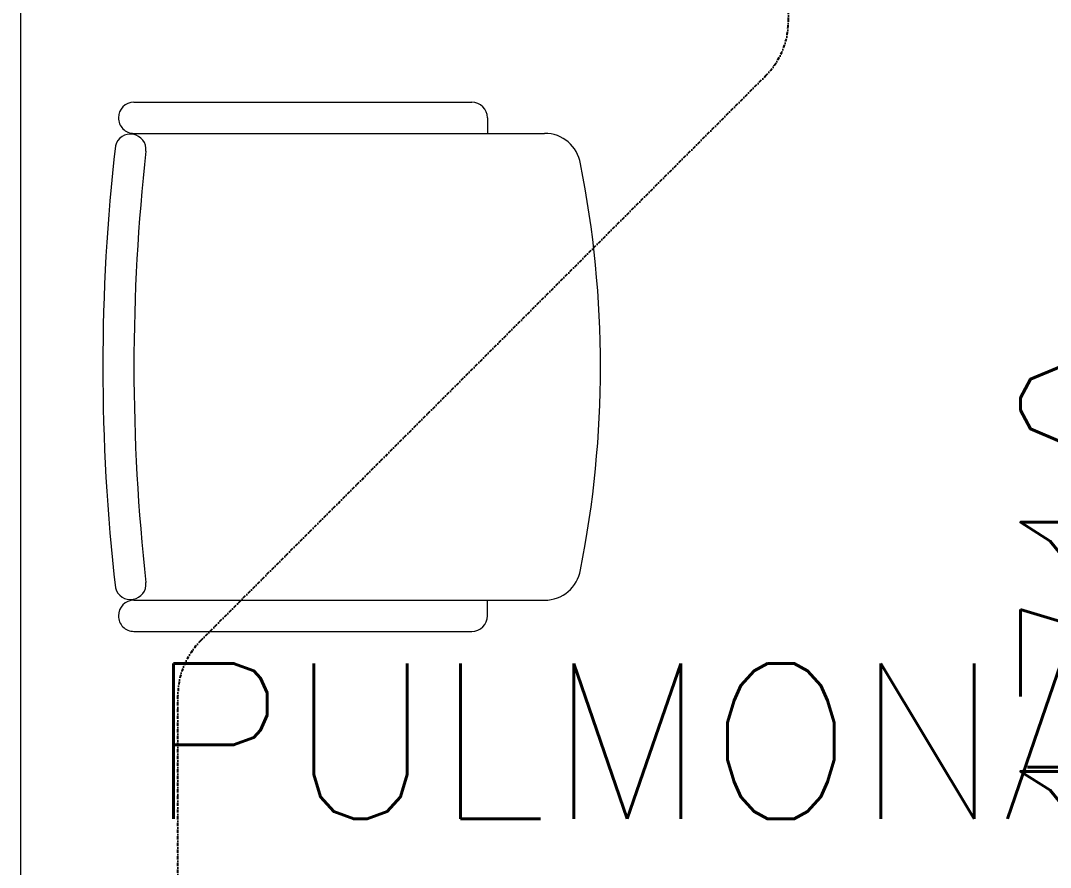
# Model space of a CAD drawing. Header units: inches. Extents: x -12418 to 57169, y -29325 to 19878.
# Drawn here: x 40997 to 41989, y -11107 to -10291 of the extents above; entities that cross this region are included whole.
import ezdxf

# ---------------------------------------------------------------- set-up
doc = ezdxf.new("R2010")
doc.units = ezdxf.units.IN
doc.header["$LTSCALE"] = 25
doc.header["$MEASUREMENT"] = 0
doc.linetypes.add('DASHDOT', pattern=[25.4, 12.7, -6.35, 0, -6.35])
doc.layers.get('0').update_dxf_attribs({"color": 8})
doc.layers.get('Defpoints').update_dxf_attribs({"color": 8})
for name, color, linetype, lineweight in [('00-Ground Floor$0$72_EGR_BASE_TEXT', 252, 'Continuous', 5), ('00-Ground Floor$0$LOADING', 253, 'Continuous', 5), ('00-Ground Floor$0$Walls', 251, 'Continuous', 5), ('E-LITE-CLNG-CNDT', 6, 'DASHDOT', 35), ('T-DATA-CLNG-COND', 51, 'DASHDOT', 25), ('T-DATA-DIM', 251, 'DASHDOT', 25)]:
    doc.layers.add(name, color=color, linetype=linetype, lineweight=lineweight)
doc.styles.add('00-Ground Floor$0$SIMPLEX', font='SIMPLEX.shx', dxfattribs={"height": 150})
doc.styles.add('DC_Simplex', font='SIMPLEX.shx', dxfattribs={"width": 0.7})
doc.dimstyles.new('DevCad-MM', dxfattribs={"dimscale": 0.01, "dimtxt": 2, "dimasz": 2, "dimexe": 1, "dimexo": 1, "dimgap": 0.6, "dimtad": 1, "dimdec": 0, "dimrnd": 10, "dimzin": 1, "dimdsep": 46, "dimtxsty": 'DC_Simplex', "dimblk1": 'OBLIQUE', "dimblk2": 'OBLIQUE', "dimsah": 1, "dimcen": 3, "dimclrd": 256, "dimclre": 256, "dimclrt": 45, "dimadec": 0, "dimazin": 0, "dimtfac": 1, "dimtdec": 0, "dimtix": 1, "dimtmove": 2, "dimatfit": 2, "dimldrblk": 'OBLIQUE', "dimfxl": 1, "dimtolj": 1, "dimtzin": 0, "dimarcsym": 0})

# ---------------------------------------------------------------- blocks, each defined once
blk = doc.blocks.new('00-Ground Floor$0$GF21016-P')
at = {"layer": '00-Ground Floor$0$LOADING', "extrusion": (-1.24384e-09, -1.20261e-09, -1)}
for p, q in [((0.01278, 0.01793), (0.01278, 0.41365)), ((0.46278, 0.01793), (0.46278, 0.41365)), ((-0.00222, 0.35848), (0.01278, 0.35848)), ((0.47778, 0.35848), (0.46278, 0.35848)), ((-0.01722, 0.01793), (-0.01722, 0.34348)), ((0.49278, 0.01793), (0.49278, 0.34348)), ((0.47778, 0.00293), (0.47778, 0.00293))]:
    blk.add_line(p, q, dxfattribs=at)
for centre, radius, start, end in [((-0.23778, -0.5362), 1.00364, 78.75684, 101.24316), ((-0.04778, 0.41365), 0.035, 0, 80.65572), ((-0.42778, 0.41365), 0.035, 99.34428, 180), ((0.00222, 0.34348), 0.015, 0, 90), ((-0.47778, 0.34348), 0.015, 90, 180), ((-0.02845, 0.01455), 0.01501, 284.3864, 95.52091), ((-0.4471, 0.01455), 0.01501, 84.47909, 255.6136), ((-0.23778, 1.89282), 1.8749, 263.6341, 276.3659), ((0.00222, 0.01793), 0.015, 270, 0), ((0.00222, 0.01793), 0.015, 180, 270), ((-0.47778, 0.01793), 0.015, 270, 0), ((-0.47778, 0.01793), 0.015, 180, 270), ((-0.23778, 1.87344), 1.8855, 263.51186, 276.48814)]:
    blk.add_arc(centre, radius, start, end, dxfattribs=at)
blk = doc.blocks.new('00-Ground Floor')
at = {"layer": '00-Ground Floor$0$Walls'}
blk.add_line((40997.13, -8847.43, 0), (40997.13, -12867.43, 0), dxfattribs=at)
at = {"layer": '00-Ground Floor$0$LOADING', "color": 1, "extrusion": (2.24019e-05, 2.67576e-11, 1), "xscale": -1000.000000000004, "yscale": 1000.000000000004, "zscale": -1000.000000000004, "rotation": 270.0000251123531}
blk.add_blockref('00-Ground Floor$0$GF21016-P', (41088.42, -10862.15, 0.93), dxfattribs=at)
at = {"layer": '00-Ground Floor$0$72_EGR_BASE_TEXT', "insert": (42613.49, -10910.19), "char_height": 150, "width": 3493.2205, "attachment_point": 2, "style": '00-Ground Floor$0$SIMPLEX'}
blk.add_mtext('PULMONARY CONSULTATION / EXAMINATION ROOM', dxfattribs=at)
blk = doc.blocks.new('_OBLIQUE')
at = {"color": 0, "linetype": 'ByBlock'}
blk.add_line((-0.5, -0.5), (0.5, 0.5), dxfattribs=at)
blk = doc.blocks.new('*D192')
at = {"layer": 'Defpoints', "color": 0, "transparency": 16777216}
for p in [(41300.22, -9984.2, 0), (41300.07, -11696.34, 0), (42220.67, -11696.34)]:
    blk.add_point(p, dxfattribs=at)
at = {"layer": 'T-DATA-DIM', "lineweight": -2, "transparency": 16777216}
for p, q in [((41400.22, -9984.2), (42320.67, -9984.2)), ((42220.67, -9984.2), (42220.67, -11696.34)), ((41400.07, -11696.34), (42320.67, -11696.34))]:
    blk.add_line(p, q, dxfattribs=at)
at = {"layer": 'T-DATA-DIM', "lineweight": -2, "transparency": 16777216, "xscale": 200, "yscale": 200, "zscale": 200}
for p, rotation in [((42220.67, -9984.2), 90), ((42220.67, -11696.34), 270)]:
    blk.add_blockref('_OBLIQUE', p, dxfattribs=dict(at, rotation=rotation))
at = {"layer": 'T-DATA-DIM', "color": 45, "transparency": 16777216, "insert": (42060.67, -10840.27), "char_height": 200, "attachment_point": 5, "rotation": 90, "style": 'DC_Simplex'}
blk.add_mtext('\\A1;1710', dxfattribs=at)

msp = doc.modelspace()

# ---------------------------------------------------------------- linework, layer by layer
at = {"layer": 'T-DATA-CLNG-COND', "ltscale": 0.01, "elevation": 0}
msp.add_lwpolyline([(41148.72, -11608.8), (41148.72, -10941.26, -0.198912), (41170.69, -10888.23), (41714.92, -10343.99, 0.198912), (41736.89, -10290.96), (41736.89, -7147.43)], format="xyb", dxfattribs=at)

# ---------------------------------------------------------------- block references
at = {"layer": 'E-LITE-CLNG-CNDT'}
msp.add_blockref('00-Ground Floor', (0, 0), dxfattribs=at)

# ---------------------------------------------------------------- dimensions: what is measured, and where the dimension line sits
at = {"layer": 'T-DATA-DIM'}
dim = msp.add_linear_dim(base=(42220.67, -11696.34), p1=(41300.22, -9984.2, 0), p2=(41300.07, -11696.34, 0), angle=90, dimstyle='DevCad-MM', dxfattribs=at)
dim.commit()
dim.dimension.update_dxf_attribs({"geometry": '*D192', "text_midpoint": (42060.67, -10840.27)})

doc.saveas('drawing.dxf')
